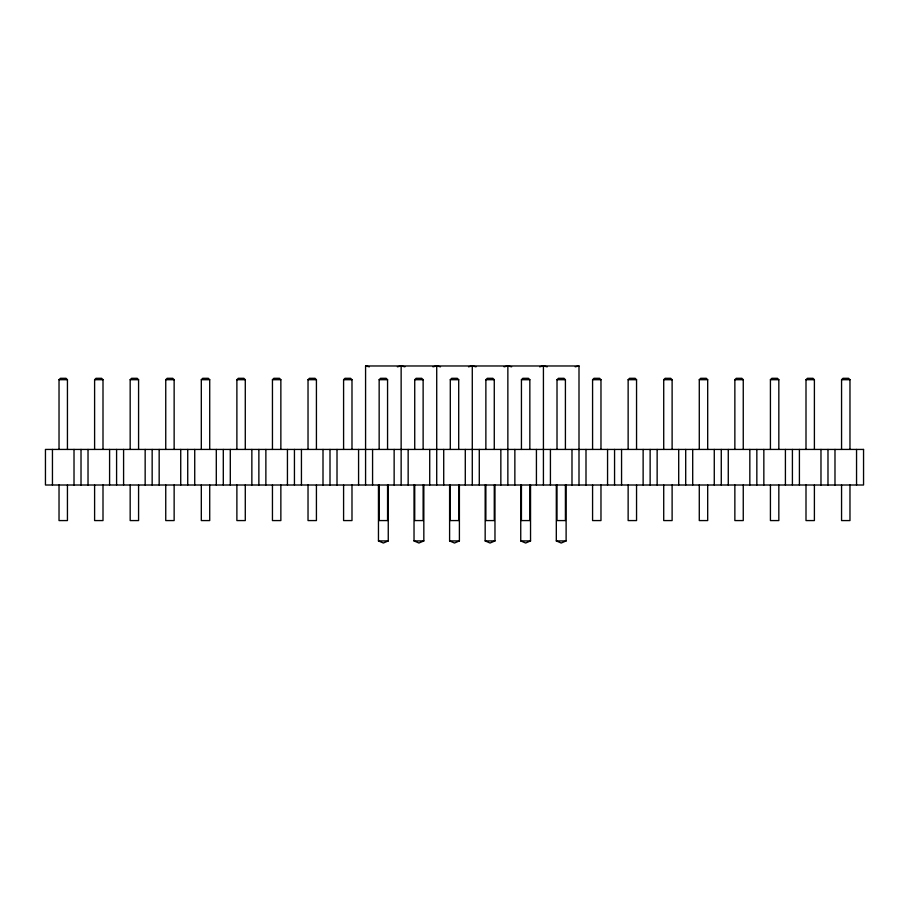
<?xml version="1.0" encoding="UTF-8"?>
<svg xmlns="http://www.w3.org/2000/svg" width="909" height="909" viewBox="0 0 909 909"><rect width="100%" height="100%" fill="white"/><g stroke="black" fill="none" stroke-linecap="round" stroke-linejoin="round"><path stroke-width="1.36" d="M59.028 449.432L59.028 379.701L60.437 378.303L66.039 378.303L67.436 379.701L67.436 449.432M94.604 449.432L94.604 379.701L96.002 378.303L101.603 378.303L103.001 379.701L103.001 449.432M130.169 449.432L130.169 379.701L131.578 378.303L137.179 378.303L138.577 379.701L138.577 449.432M165.745 449.432L165.745 379.701L167.142 378.303L172.744 378.303L174.142 379.701L174.142 449.432M201.309 449.432L201.309 379.701L202.707 378.303L208.309 378.303L209.718 379.701L209.718 449.432M236.885 449.432L236.885 379.701L238.283 378.303L243.885 378.303L245.282 379.701L245.282 449.432M272.45 449.432L272.45 379.701L273.848 378.303L279.449 378.303L280.858 379.701L280.858 449.432M308.026 449.432L308.026 379.701L309.424 378.303L315.025 378.303L316.423 379.701L316.423 449.432M343.591 449.432L343.591 379.701L344.988 378.303L350.59 378.303L351.988 379.701L351.988 449.432M379.155 449.432L379.155 379.701L380.564 378.303L386.166 378.303L387.564 379.701L387.564 449.432M414.731 449.432L414.731 379.701L416.129 378.303L421.731 378.303L423.128 379.701L423.128 449.432M450.296 449.432L450.296 379.701L451.705 378.303L457.295 378.303L458.704 379.701L458.704 449.432M485.872 449.432L485.872 379.701L487.269 378.303L492.871 378.303L494.269 379.701L494.269 449.432M521.436 449.432L521.436 379.701L522.834 378.303L528.436 378.303L529.845 379.701L529.845 449.432M557.012 449.432L557.012 379.701L558.41 378.303L564.012 378.303L565.409 379.701L565.409 449.432M592.577 449.432L592.577 379.701L593.975 378.303L599.576 378.303L600.974 379.701L600.974 449.432M628.142 449.432L628.142 379.701L629.551 378.303L635.152 378.303L636.55 379.701L636.55 449.432M663.718 449.432L663.718 379.701L665.115 378.303L670.717 378.303L672.115 379.701L672.115 449.432M699.282 449.432L699.282 379.701L700.691 378.303L706.293 378.303L707.691 379.701L707.691 449.432M734.858 449.432L734.858 379.701L736.256 378.303L741.858 378.303L743.255 379.701L743.255 449.432M770.423 449.432L770.423 379.701L771.821 378.303L777.422 378.303L778.831 379.701L778.831 449.432M805.999 449.432L805.999 379.701L807.397 378.303L812.998 378.303L814.396 379.701L814.396 449.432M841.564 449.432L841.564 379.701L842.961 378.303L848.563 378.303L849.972 379.701L849.972 449.432M388.257 485.008L388.257 540.923L383.359 543.025L378.462 540.923L378.462 485.008M423.833 485.008L423.833 540.923L418.935 543.025L414.027 540.923L414.027 485.008M459.397 485.008L459.397 540.923L454.5 543.025L449.603 540.923L449.603 485.008M494.973 485.008L494.973 540.923L490.065 543.025L485.167 540.923L485.167 485.008M530.538 485.008L530.538 540.923L525.641 543.025L520.743 540.923L520.743 485.008M566.114 485.008L566.114 540.923L561.205 543.025L556.308 540.923L556.308 485.008M397.369 366.816L401.142 365.975L404.925 366.816M432.934 366.816L436.718 365.975L440.501 366.816M468.499 366.816L472.282 365.975L476.066 366.816M504.075 366.816L507.858 365.975L511.631 366.816M539.639 366.816L543.423 365.975L547.207 366.816M575.215 366.816L578.999 365.975L578.999 485.008M365.577 485.008L365.577 365.975L578.999 365.975M59.028 379.701L67.436 379.701M94.604 379.701L103.001 379.701M130.169 379.701L138.577 379.701M165.745 379.701L174.142 379.701M201.309 379.701L209.718 379.701M236.885 379.701L245.282 379.701M272.45 379.701L280.858 379.701M308.026 379.701L316.423 379.701M343.591 379.701L351.988 379.701M379.155 379.701L387.564 379.701M414.731 379.701L423.128 379.701M450.296 379.701L458.704 379.701M485.872 379.701L494.269 379.701M521.436 379.701L529.845 379.701M557.012 379.701L565.409 379.701M592.577 379.701L600.974 379.701M628.142 379.701L636.55 379.701M663.718 379.701L672.115 379.701M699.282 379.701L707.691 379.701M734.858 379.701L743.255 379.701M770.423 379.701L778.831 379.701M805.999 379.701L814.396 379.701M841.564 379.701L849.972 379.701M378.462 540.923L388.257 540.923M414.027 540.923L423.833 540.923M449.603 540.923L459.397 540.923M485.167 540.923L494.973 540.923M520.743 540.923L530.538 540.923M556.308 540.923L566.114 540.923M365.577 365.975L369.361 366.816M856.551 449.432L856.551 485.008M849.972 485.008L849.972 520.573L841.564 520.573L841.564 485.008M834.985 449.432L834.985 485.008M827.985 449.432L827.985 485.008M820.975 449.432L820.975 485.008M814.396 485.008L814.396 520.573L805.999 520.573L805.999 485.008M799.409 449.432L799.409 485.008M792.409 449.432L792.409 485.008M785.41 449.432L785.41 485.008M778.831 485.008L778.831 520.573L770.423 520.573L770.423 485.008M763.844 449.432L763.844 485.008M756.845 449.432L756.845 485.008M749.834 449.432L749.834 485.008M743.255 485.008L743.255 520.573L734.858 520.573L734.858 485.008M728.268 449.432L728.268 485.008M721.269 449.432L721.269 485.008M714.269 449.432L714.269 485.008M707.691 485.008L707.691 520.573L699.282 520.573L699.282 485.008M692.703 449.432L692.703 485.008M685.704 449.432L685.704 485.008M678.705 449.432L678.705 485.008M672.115 485.008L672.115 520.573L663.718 520.573L663.718 485.008M657.139 449.432L657.139 485.008M650.128 449.432L650.128 485.008M643.129 449.432L643.129 485.008M636.55 485.008L636.55 520.573L628.142 520.573L628.142 485.008M621.563 449.432L621.563 485.008M614.564 449.432L614.564 485.008M607.564 449.432L607.564 485.008M600.974 485.008L600.974 520.573L592.577 520.573L592.577 485.008M585.998 449.432L585.998 485.008M571.988 449.432L571.988 485.008M565.409 485.008L565.409 520.573L557.012 520.573L557.012 485.008M550.422 449.432L550.422 485.008M543.423 365.975L543.423 485.008M536.424 449.432L536.424 485.008M529.845 485.008L529.845 520.573L521.436 520.573L521.436 485.008M514.858 449.432L514.858 485.008M507.858 365.975L507.858 485.008M500.848 449.432L500.848 485.008M494.269 485.008L494.269 520.573L485.872 520.573L485.872 485.008M479.282 449.432L479.282 485.008M472.282 365.975L472.282 485.008M465.283 449.432L465.283 485.008M458.704 485.008L458.704 520.573L450.296 520.573L450.296 485.008M443.717 449.432L443.717 485.008M436.718 365.975L436.718 485.008M429.718 449.432L429.718 485.008M423.128 485.008L423.128 520.573L414.731 520.573L414.731 485.008M408.152 449.432L408.152 485.008M401.142 365.975L401.142 485.008M394.142 449.432L394.142 485.008M387.564 485.008L387.564 520.573L379.155 520.573L379.155 485.008M372.576 449.432L372.576 485.008M358.578 449.432L358.578 485.008M351.988 485.008L351.988 520.573L343.591 520.573L343.591 485.008M337.012 449.432L337.012 485.008M330.001 449.432L330.001 485.008M323.002 449.432L323.002 485.008M316.423 485.008L316.423 520.573L308.026 520.573L308.026 485.008M301.436 449.432L301.436 485.008M294.436 449.432L294.436 485.008M287.437 449.432L287.437 485.008M280.858 485.008L280.858 520.573L272.45 520.573L272.45 485.008M265.871 449.432L265.871 485.008M258.872 449.432L258.872 485.008M251.861 449.432L251.861 485.008M245.282 485.008L245.282 520.573L236.885 520.573L236.885 485.008M230.295 449.432L230.295 485.008M223.296 449.432L223.296 485.008M216.297 449.432L216.297 485.008M209.718 485.008L209.718 520.573L201.309 520.573L201.309 485.008M194.731 449.432L194.731 485.008M187.731 449.432L187.731 485.008M180.732 449.432L180.732 485.008M174.142 485.008L174.142 520.573L165.745 520.573L165.745 485.008M159.166 449.432L159.166 485.008M152.155 449.432L152.155 485.008M145.156 449.432L145.156 485.008M138.577 485.008L138.577 520.573L130.169 520.573L130.169 485.008M123.59 449.432L123.59 485.008M116.591 449.432L116.591 485.008M109.591 449.432L109.591 485.008M103.001 485.008L103.001 520.573L94.604 520.573L94.604 485.008M88.025 449.432L88.025 485.008M81.015 449.432L81.015 485.008M74.015 449.432L74.015 485.008M67.436 485.008L67.436 520.573L59.028 520.573L59.028 485.008M52.449 449.432L52.449 485.008M863.55 449.432L45.45 449.432L45.45 485.008L863.55 485.008L863.55 449.432"/></g></svg>
